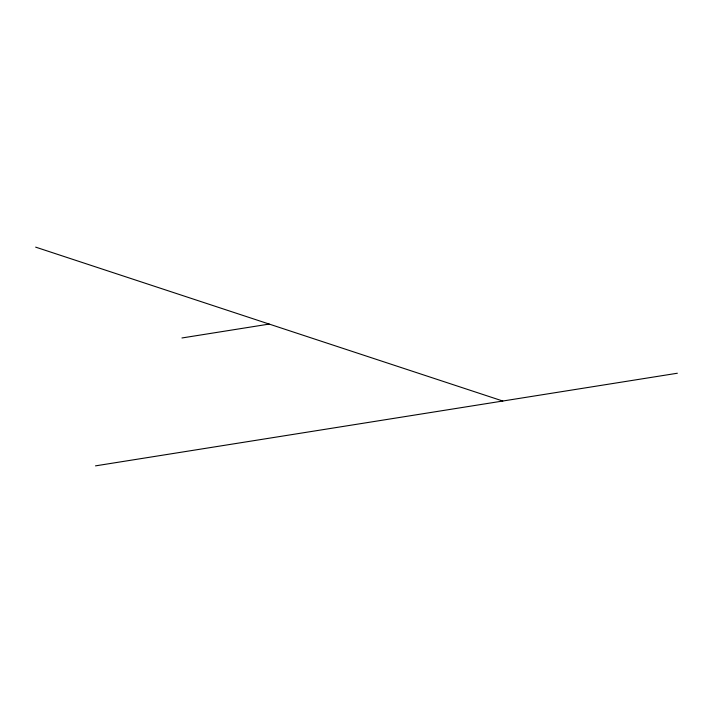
<?xml version="1.0" encoding="UTF-8"?>
<svg xmlns="http://www.w3.org/2000/svg" width="713" height="713" viewBox="0 0 713 713"><rect width="100%" height="100%" fill="white"/><g stroke="black" fill="none" stroke-linecap="round" stroke-linejoin="round"><path stroke-width="1.07" d="M181.949 337.971L269.22 324.076M95.497 465.865L677.35 373.238M35.65 247.135L502.799 401.027"/></g></svg>
